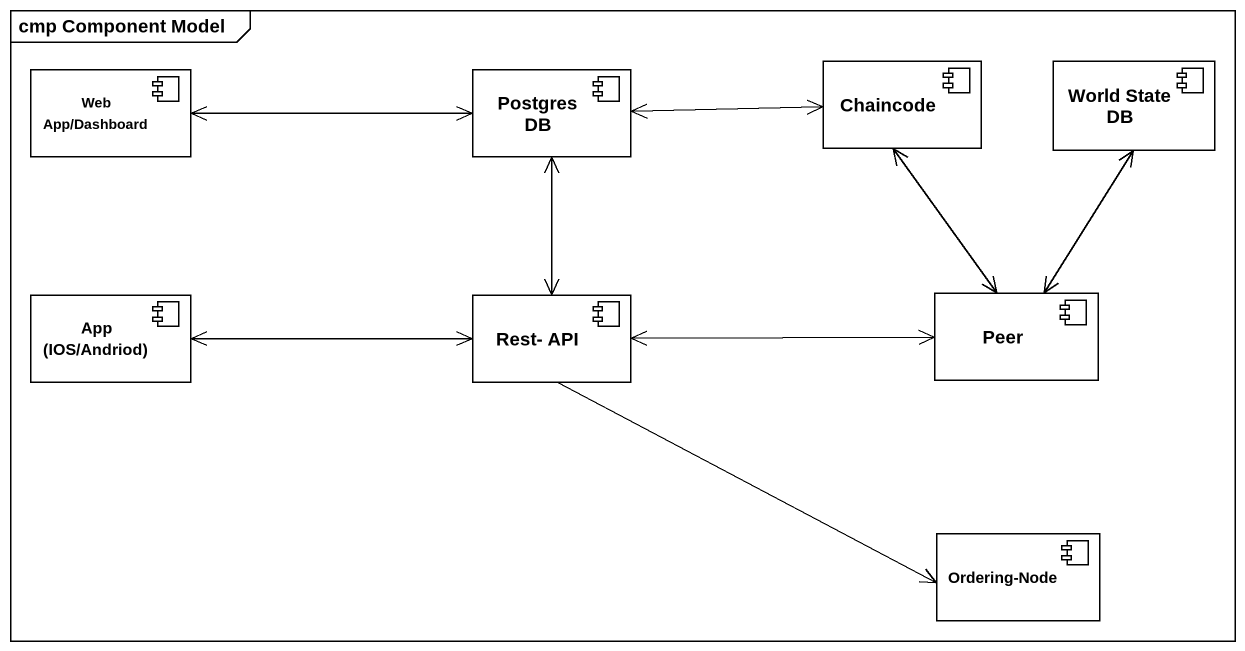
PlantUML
@startuml
mainframe cmp Component Model
component "Web App/Dashboard" as Web_App_Dashboard
component "Postgres DB" as Postgres_DB
component Chaincode
component "World State DB" as World_State_DB
component "App (IOS/Andriod)" as App_IOS_Andriod
component "Rest- API" as Rest_API
component Peer
component "Ordering-Node" as Ordering_Node
Web_App_Dashboard <-right-> Postgres_DB
Postgres_DB <-right-> Chaincode
Postgres_DB <--> Rest_API
Chaincode <--> Peer
World_State_DB <--> Peer
App_IOS_Andriod <-right-> Rest_API
Rest_API <-right-> Peer
Rest_API -right-> Ordering_Node
@enduml
